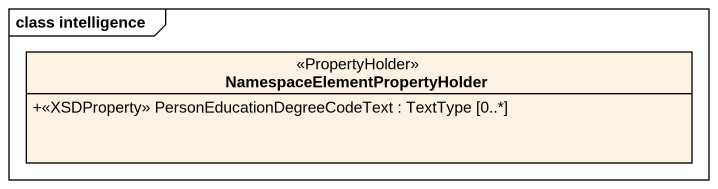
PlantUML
@startuml
mainframe class intelligence
hide circle
hide empty members
skinparam classAttributeIconSize 0
class "NamespaceElementPropertyHolder" as NamespaceElementPropertyHold <<PropertyHolder>> {
  +<<XSDProperty>> PersonEducationDegreeCodeText : TextType [0..*]
}
@enduml
